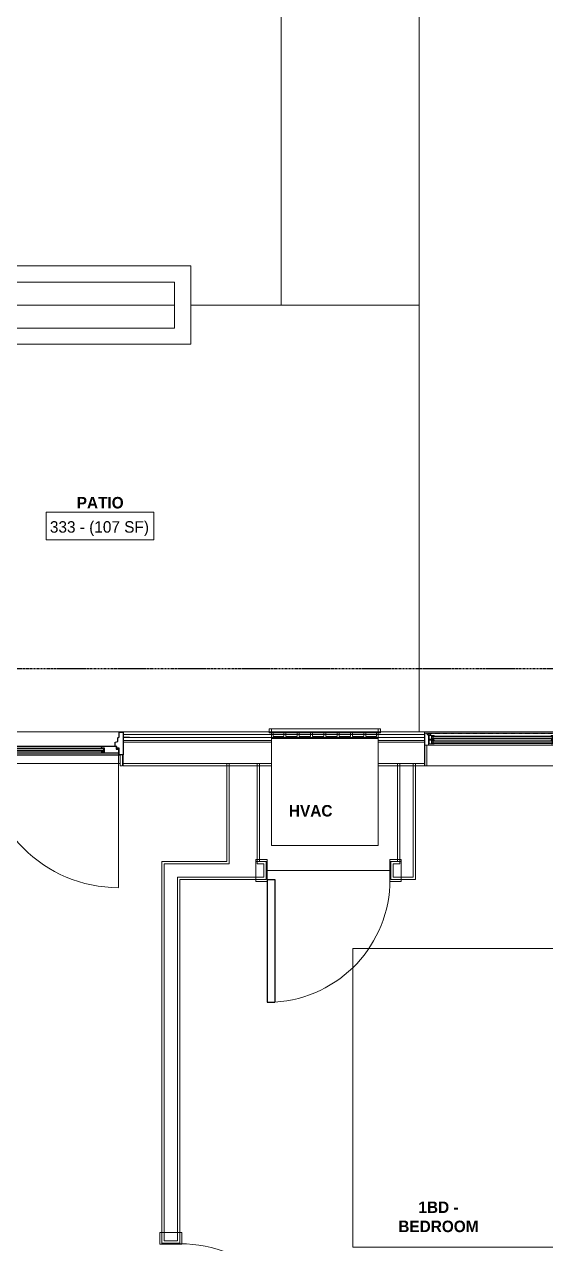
# Model space of a CAD drawing. Header units: inches. Extents: x -4093 to -1777, y 9773 to 12264.
# Drawn here: x -3086.5 to -2950.5, y 10689 to 11007.5 of the extents above; entities that cross this region are included whole.
import ezdxf

# ---------------------------------------------------------------- set-up
doc = ezdxf.new("R2010")
doc.units = ezdxf.units.IN
doc.header["$MEASUREMENT"] = 0
doc.linetypes.add('Dash', pattern=[0.25, 0.125, -0.125])
doc.linetypes.add('Grid Line 1_2_', pattern=[0.875, 0.5, -0.125, 0.125, -0.125])
for name, color, linetype, lineweight in [('0-1', 7, 'Continuous', 5), ('0-2', 7, 'Continuous', 9), ('A-AREA-IDEN', 2, 'Continuous', 9), ('A-DETL-GENF', 92, 'Continuous', 18), ('A-DETL-GENF-HDLN', 1, 'Dash', 9), ('A-DOOR-1', 7, 'Continuous', 9), ('A-DOOR-2', 10, 'Continuous', 30), ('A-DOOR-4', 31, 'Continuous', 9), ('A-DOOR-5', 31, 'Continuous', 30), ('A-DOOR-FRAM', 31, 'Continuous', 30), ('A-DOOR-FRAM-2', 31, 'Continuous', 9), ('A-DOOR-GLAZ', 31, 'Continuous', 9), ('A-FLOR-1', 7, 'Continuous', 9), ('A-FLOR-2', 192, 'Continuous', 9), ('A-GENM', 5, 'Continuous', 9), ('A-GLAZ', 151, 'Continuous', 18), ('A-GLAZ-1', 151, 'Continuous', 9), ('A-GLAZ-2', 151, 'Continuous', 30), ('A-WALL', 113, 'Continuous', 18), ('A-WALL-1', 7, 'Continuous', 9), ('A-WALL-2', 250, 'Continuous', 18), ('A-WALL-3', 113, 'Continuous', 9), ('I-FURN-1', 7, 'Continuous', 9), ('I-WALL-1', 7, 'Continuous', 9), ('S-GRID-1', 1, 'Grid Line 1_2_', 30)]:
    doc.layers.add(name, color=color, linetype=linetype, lineweight=lineweight)
doc.styles.add('Century Gothic', font='ufonts.com_century-gothic.ttf', dxfattribs={"height": 3})
doc.styles.add('Century Gothic_B', font='GOTHICB.TTF', dxfattribs={"height": 3})

# ---------------------------------------------------------------- blocks, each defined once
blk = doc.blocks.new('SWING - SINGLE - FLUSH - SWING - FLUSH - 2-10 x 6-8 - PRIVACY-4346067-BACKGROUND - 1ST FLOOR')
at = {"layer": 'A-DOOR-1'}
for p, q in [((-17, 2.87), (-20, 2.87)), ((-20, 2.87), (-20, -2.38)), ((-17, -2.38), (-17, 2.87)), ((20, 2.87), (17, 2.87)), ((17, 2.87), (17, -2.38)), ((20, -2.38), (20, 2.87)), ((-20, -2.38), (-17, -2.38)), ((-17, -2.38), (-20, -2.38)), ((-20, -2.38), (-20, -2.88)), ((-20, -2.88), (-17, -2.88)), ((-17, -2.88), (-17, -2.38)), ((17, -2.38), (20, -2.38)), ((20, -2.38), (17, -2.38)), ((17, -2.38), (17, -2.88)), ((17, -2.88), (20, -2.88)), ((20, -2.88), (20, -2.38))]:
    blk.add_line(p, q, dxfattribs=at)
blk.add_arc((17, 2.37), 34.07, 93.3657, 180, dxfattribs=at)
at = {"layer": 'A-DOOR-2'}
for p, q in [((15, 2.37), (15, 36.38)), ((17, 36.38), (15, 36.38)), ((17, 2.37), (17, 36.38)), ((17, 2.37), (15, 2.37))]:
    blk.add_line(p, q, dxfattribs=at)
blk = doc.blocks.new('SWING - SINGLE - FLUSH - SWING - 32_ x 80_ - WITH ACOUSTICAL SEAL-4346071-BACKGROUND - 1ST FLOOR')
at = {"layer": 'A-DOOR-1'}
for p, q in [((-16, 2.87), (-19, 2.87)), ((-19, 2.87), (-19, -2.38)), ((-16, -2.38), (-16, 2.87)), ((19, 2.87), (16, 2.87)), ((16, 2.87), (16, -2.38)), ((19, -2.38), (19, 2.87)), ((-19, -2.38), (-16, -2.38)), ((-16, -2.38), (-19, -2.38)), ((-19, -2.38), (-19, -2.88)), ((-19, -2.88), (-16, -2.88)), ((-16, -2.88), (-16, -2.38)), ((16, -2.38), (19, -2.38)), ((19, -2.38), (16, -2.38)), ((16, -2.38), (16, -2.88)), ((16, -2.88), (19, -2.88)), ((19, -2.88), (19, -2.38))]:
    blk.add_line(p, q, dxfattribs=at)
blk.add_arc((16, 2.37), 32.07, 93.5759, 180, dxfattribs=at)
at = {"layer": 'A-DOOR-2'}
for p, q in [((14, 2.37), (14, 34.38)), ((16, 34.38), (14, 34.38)), ((16, 2.37), (16, 34.38)), ((16, 2.37), (14, 2.37))]:
    blk.add_line(p, q, dxfattribs=at)
blk = doc.blocks.new('Bed-Standard - King 78_ x 80_-V35-BACKGROUND - 1ST FLOOR')
at = {"layer": 'I-FURN-1'}
for p, q in [((-28.31, 41.8), (49.69, 41.8)), ((-28.31, -38.2), (-28.31, 41.8)), ((49.69, 41.8), (49.69, -38.2)), ((49.69, -24.2), (-28.31, -17.63)), ((-25.31, -24.2), (46.69, -24.2)), ((-25.31, -36.2), (-25.31, -24.2)), ((46.69, -36.2), (46.69, -24.2)), ((-25.31, -36.2), (46.69, -36.2))]:
    blk.add_line(p, q, dxfattribs=at)
blk = doc.blocks.new('CTR - 1st Phase - Unit Layouts_rvt-1-BACKGROUND - 1ST FLOOR')
at = {"layer": 'A-FLOR-1'}
for p, q in [((-3061.52, 10814.49), (-3097.52, 10814.49)), ((-3060.77, 10814.49), (-3060.9, 10814.49)), ((-2991.17, 10786.49), (-3023.17, 10786.49))]:
    blk.add_line(p, q, dxfattribs=at)
at = {"layer": 'A-WALL-1'}
for p, q in [((-2989.17, 10814.49), (-2989.17, 10788.86)), ((-2984.42, 10814.49), (-2989.17, 10814.49)), ((-2984.42, 10784.11), (-2984.42, 10814.49)), ((-3050.7, 10788.86), (-3050.7, 10689.16)), ((-3050.07, 10788.86), (-3050.7, 10788.86)), ((-3045.95, 10788.86), (-3050.07, 10788.86)), ((-3033.67, 10788.86), (-3045.95, 10788.86)), ((-3023.42, 10788.86), (-3025.17, 10788.86)), ((-3023.42, 10784.11), (-3023.42, 10788.86)), ((-2989.17, 10788.86), (-2990.92, 10788.86)), ((-2990.92, 10788.86), (-2990.92, 10784.11)), ((-3045.95, 10689.16), (-3045.95, 10784.11)), ((-3045.95, 10784.11), (-3023.42, 10784.11)), ((-2990.92, 10784.11), (-2989.17, 10784.11)), ((-2989.17, 10784.11), (-2985.05, 10784.11)), ((-2985.05, 10784.11), (-2984.42, 10784.11)), ((-3050.7, 10689.16), (-3045.95, 10689.16))]:
    blk.add_line(p, q, dxfattribs=at)
at = {"layer": 'A-WALL-2'}
for p, q in [((-3033.05, 10788.86), (-3033.05, 10814.49)), ((-3025.8, 10788.86), (-3025.8, 10814.49)), ((-2988.55, 10788.24), (-2988.55, 10814.49)), ((-2985.05, 10784.74), (-2985.05, 10814.49)), ((-3050.07, 10788.24), (-3050.07, 10689.79)), ((-3050.07, 10788.24), (-3046.57, 10788.24)), ((-3046.57, 10788.24), (-3045.95, 10788.24)), ((-3033.05, 10788.24), (-3045.95, 10788.24)), ((-3033.05, 10788.24), (-3033.05, 10788.86)), ((-3025.8, 10788.24), (-3025.8, 10788.86)), ((-3024.05, 10788.24), (-3025.8, 10788.24)), ((-3024.05, 10786.49), (-3024.05, 10788.24)), ((-2990.3, 10788.24), (-2990.3, 10786.49)), ((-2989.17, 10788.24), (-2990.3, 10788.24)), ((-2988.55, 10788.24), (-2989.17, 10788.24)), ((-3046.57, 10689.79), (-3046.57, 10784.74)), ((-3046.57, 10784.74), (-3045.95, 10784.74)), ((-3045.95, 10784.74), (-3024.05, 10784.74)), ((-3024.05, 10784.74), (-3024.05, 10786.49)), ((-2990.3, 10786.49), (-2990.3, 10784.74)), ((-2990.3, 10784.74), (-2989.17, 10784.74)), ((-2988.55, 10784.74), (-2989.17, 10784.74)), ((-2985.05, 10784.74), (-2988.55, 10784.74)), ((-3050.07, 10689.79), (-3048.32, 10689.79)), ((-3048.32, 10689.79), (-3046.57, 10689.79))]:
    blk.add_line(p, q, dxfattribs=at)
at = {"layer": 'I-WALL-1'}
for p, q in [((-3033.67, 10814.49), (-3033.67, 10788.86)), ((-3025.17, 10814.49), (-3033.67, 10814.49)), ((-3025.17, 10788.86), (-3025.17, 10814.49))]:
    blk.add_line(p, q, dxfattribs=at)
at = {"layer": '0-2'}
for name, p, rotation in [('SWING - SINGLE - FLUSH - SWING - 32_ x 80_ - WITH ACOUSTICAL SEAL-4346071-BACKGROUND - 1ST FLOOR', (-3007.17, 10786.49), 180), ('Bed-Standard - King 78_ x 80_-V35-BACKGROUND - 1ST FLOOR', (-2958.97, 10716.43), 90.00000000002855), ('SWING - SINGLE - FLUSH - SWING - FLUSH - 2-10 x 6-8 - PRIVACY-4346067-BACKGROUND - 1ST FLOOR', (-3048.32, 10671.91), 270.000000000048)]:
    blk.add_blockref(name, p, dxfattribs=dict(at, rotation=rotation))
blk = doc.blocks.new('CTR - 1st Phase - Structure_rvt-1-BACKGROUND - 1ST FLOOR')
at = {"layer": 'S-GRID-1'}
blk.add_line((-1777.25, 10839.19), (-4076.95, 10839.19), dxfattribs=at)
blk = doc.blocks.new('Bayer Built Door - VISTAGRANDE FLUSH _LH_ - 37-1_2__ x 81-3_4__ - 1ST FLOOR-V94-BACKGROUND - 1ST FLOOR')
at = {"layer": 'A-DOOR-4'}
blk.add_line((17.56, -1.16), (17.56, -36.28), dxfattribs=at)
blk.add_arc((17.56, -1.16), 35.13, 180, 270, dxfattribs=at)
at = {"layer": 'A-DOOR-5'}
for p, q in [((-16.95, 0.56), (-16.95, -0.08)), ((-16.95, 0.56), (-13.13, 0.56)), ((-13.87, 0.16), (-13.13, 0.16)), ((-13.87, -1.16), (-13.87, 0.16)), ((-13.13, 0.25), (-13.16, 0.56)), ((13.12, 0.56), (-13.13, 0.56)), ((-13.13, 0.16), (-13.13, 0.25)), ((13.12, 0.25), (13.16, 0.56)), ((13.12, 0.16), (13.12, 0.25)), ((13.87, 0.16), (13.12, 0.16)), ((16.95, 0.56), (13.12, 0.56)), ((13.87, -1.16), (13.87, 0.16)), ((16.95, 0.56), (16.95, -0.08)), ((-16.95, -0.08), (-17.56, -0.09)), ((-17.56, -0.09), (-17.56, -1.16)), ((-17.56, -1.16), (-13.13, -1.16)), ((-13.13, -0.59), (-13.87, -0.59)), ((-13.87, -1.09), (-13.36, -1.09)), ((-13.87, -1.16), (-13.87, -1.09)), ((-13.36, -1.09), (-13.16, -0.84)), ((-13.16, -0.84), (-13.13, -0.66)), ((13.12, -1.16), (-13.13, -1.16)), ((-13.13, -0.66), (-13.13, -0.59)), ((13.12, -0.59), (13.87, -0.59)), ((13.12, -0.66), (13.12, -0.59)), ((13.16, -0.84), (13.12, -0.66)), ((17.56, -1.16), (13.12, -1.16)), ((13.36, -1.09), (13.16, -0.84)), ((13.87, -1.09), (13.36, -1.09)), ((13.87, -1.16), (13.87, -1.09)), ((16.95, -0.08), (17.56, -0.09)), ((17.56, -0.09), (17.56, -1.16))]:
    blk.add_line(p, q, dxfattribs=at)
at = {"layer": 'A-DOOR-FRAM'}
for p, q in [((-18.75, 4.25), (-18.75, -1.63)), ((-18.75, 4.25), (-17.72, 4.25)), ((-17.72, 3.13), (-17.72, 4.25)), ((17.72, 3.13), (17.72, 4.25)), ((18.75, 4.25), (17.72, 4.25)), ((18.75, 4.25), (18.75, -1.63)), ((-20.38, 2.94), (-18.75, 2.94)), ((-17.38, 2.89), (-17.72, 3.13)), ((-17.72, 0.16), (-17.14, 0.16)), ((-17.72, -1.63), (-17.72, 0.16)), ((-17.38, 1.89), (-17.38, 2.89)), ((-16.69, 1.73), (-17.38, 1.89)), ((-17.14, 0.16), (-17.14, 0.59)), ((-17.14, 0.59), (-16.69, 0.59)), ((-16.69, 0.59), (-16.69, 1.73)), ((16.69, 1.73), (17.38, 1.89)), ((16.69, 0.59), (16.69, 1.73)), ((17.14, 0.59), (16.69, 0.59)), ((17.14, 0.16), (17.14, 0.59)), ((17.72, 0.16), (17.14, 0.16)), ((17.38, 2.89), (17.72, 3.13)), ((17.38, 1.89), (17.38, 2.89)), ((17.72, -1.63), (17.72, 0.16)), ((20.37, 2.94), (18.75, 2.94)), ((-18.75, -1.63), (-18.63, -1.63)), ((-18.37, -1.63), (-18.75, -1.63)), ((-18.75, -1.63), (-17.72, -1.63)), ((-18, -1.63), (18, -1.63)), ((18.75, -1.63), (17.72, -1.63)), ((18.62, -1.63), (18.75, -1.63))]:
    blk.add_line(p, q, dxfattribs=at)
at = {"layer": 'A-DOOR-FRAM-2'}
for p, q in [((-18, -1.63), (-18.63, -1.63)), ((-18.63, -1.63), (-18.63, -4.44)), ((-18, -4.44), (-18, -1.63)), ((18.62, -1.63), (18, -1.63)), ((18, -1.63), (18, -4.44)), ((18.62, -4.44), (18.62, -1.63)), ((-18.63, -4.44), (-18, -4.44)), ((18, -4.44), (18.62, -4.44))]:
    blk.add_line(p, q, dxfattribs=at)
at = {"layer": 'A-DOOR-GLAZ'}
for p, q in [((13.12, 0.16), (-13.13, 0.16)), ((-13.13, 0), (-13.87, 0)), ((-13.87, -0.44), (-13.13, -0.44)), ((-13.66, 0), (-13.66, -0.44)), ((13.12, 0), (-13.13, 0)), ((13.12, -0.44), (-13.13, -0.44)), ((13.12, -0.59), (-13.13, -0.59)), ((13.12, 0), (13.87, 0)), ((13.87, -0.44), (13.12, -0.44)), ((13.66, 0), (13.66, -0.44))]:
    blk.add_line(p, q, dxfattribs=at)
blk = doc.blocks.new('Window-Double_Hung-Marvin-Essential - 1-WIDE _TEMP LOWER_ ESDH3066-3454275-BACKGROUND - 1ST FLOOR')
at = {"layer": 'A-DETL-GENF'}
for p, q in [((-17.75, 4.03), (-17.16, 4.03)), ((-17.75, 4.03), (-17.75, 0.94)), ((-17.08, 3.62), (-17.16, 4.03)), ((-17.08, 3.62), (-16.19, 3.62)), ((-16.85, 4), (-16.85, 3.62)), ((-16.3, 4), (-16.85, 4)), ((-16.38, 3.52), (-16.72, 3.52)), ((-16.72, 3.52), (-16.72, 0.94)), ((-15.34, 3.44), (-16.56, 3.44)), ((-16.56, 2.5), (-16.56, 3.44)), ((-16.38, 3.62), (-16.38, 3.52)), ((-16.3, 3.76), (-16.3, 4)), ((-16.18, 3.76), (-16.3, 3.76)), ((-16.19, 3.72), (-16.1, 3.72)), ((-16.19, 3.62), (-16.19, 3.72)), ((-16.18, 3.97), (-16.1, 3.97)), ((-16.18, 3.97), (-16.18, 3.76)), ((-16.1, 3.72), (-16.1, 3.97)), ((-15.94, 2.62), (-15.94, 3.34)), ((-15.94, 3.34), (-15.28, 3.34)), ((15.84, 3.32), (-15.84, 3.32)), ((-15.84, 2.63), (-15.84, 3.32)), ((15.84, 3.2), (-15.84, 3.2)), ((-15.54, 2.76), (-15.54, 3.2)), ((-15.34, 3.44), (-15.28, 3.38)), ((-15.28, 3.34), (-15.28, 3.38)), ((15.34, 3.44), (15.28, 3.38)), ((15.28, 3.34), (15.28, 3.38)), ((15.94, 3.34), (15.28, 3.34)), ((15.34, 3.44), (16.56, 3.44)), ((15.54, 2.76), (15.54, 3.2)), ((15.84, 2.63), (15.84, 3.32)), ((15.94, 2.62), (15.94, 3.34)), ((16.18, 3.97), (16.1, 3.97)), ((16.1, 3.72), (16.1, 3.97)), ((16.19, 3.72), (16.1, 3.72)), ((16.18, 3.97), (16.18, 3.76)), ((16.18, 3.76), (16.3, 3.76)), ((16.19, 3.62), (16.19, 3.72)), ((17.08, 3.62), (16.19, 3.62)), ((16.3, 3.76), (16.3, 4)), ((16.3, 4), (16.85, 4)), ((16.38, 3.62), (16.38, 3.52)), ((16.38, 3.52), (16.72, 3.52)), ((16.56, 2.5), (16.56, 3.44)), ((16.72, 3.52), (16.72, 0.94)), ((16.85, 4), (16.85, 3.62)), ((17.08, 3.62), (17.16, 4.03)), ((17.75, 4.03), (17.16, 4.03)), ((17.75, 4.03), (17.75, 0.94)), ((-19.25, 2.98), (-19.25, 2.94)), ((-17.75, 2.98), (-19.25, 2.98)), ((-19.25, 2.94), (-17.9, 2.94)), ((-17.9, 2.94), (-17.9, 2.83)), ((-17.9, 2.83), (-17.75, 2.83)), ((-16.72, 0.94), (-17.75, 0.94)), ((-16.56, 2.5), (-15.34, 2.5)), ((-15.34, 2.22), (-16.56, 2.22)), ((-16.56, 1.28), (-16.56, 2.22)), ((-16.56, 1.28), (-15.34, 1.28)), ((-15.28, 2.62), (-15.94, 2.62)), ((-15.94, 1.4), (-15.94, 2.12)), ((-15.94, 2.12), (-15.28, 2.12)), ((-15.28, 1.4), (-15.94, 1.4)), ((15.84, 2.76), (-15.84, 2.76)), ((15.84, 2.63), (-15.84, 2.63)), ((15.84, 2.1), (-15.84, 2.1)), ((-15.84, 1.41), (-15.84, 2.1)), ((15.84, 1.98), (-15.84, 1.98)), ((15.84, 1.54), (-15.84, 1.54)), ((15.84, 1.41), (-15.84, 1.41)), ((-15.54, 1.54), (-15.54, 1.98)), ((-15.34, 2.5), (-15.28, 2.56)), ((-15.34, 2.22), (-15.28, 2.16)), ((-15.34, 1.28), (-15.28, 1.34)), ((-15.28, 2.56), (-15.28, 2.62)), ((-15.28, 2.12), (-15.28, 2.16)), ((-15.28, 1.34), (-15.28, 1.4)), ((15.28, 2.56), (15.28, 2.62)), ((15.28, 2.62), (15.94, 2.62)), ((15.34, 2.5), (15.28, 2.56)), ((15.34, 2.22), (15.28, 2.16)), ((15.28, 2.12), (15.28, 2.16)), ((15.94, 2.12), (15.28, 2.12)), ((15.28, 1.34), (15.28, 1.4)), ((15.28, 1.4), (15.94, 1.4)), ((15.34, 1.28), (15.28, 1.34)), ((16.56, 2.5), (15.34, 2.5)), ((15.34, 2.22), (16.56, 2.22)), ((16.56, 1.28), (15.34, 1.28)), ((15.54, 1.54), (15.54, 1.98)), ((15.84, 1.41), (15.84, 2.1)), ((15.94, 1.4), (15.94, 2.12)), ((16.56, 1.28), (16.56, 2.22)), ((16.72, 0.94), (17.75, 0.94)), ((17.75, 2.98), (19.25, 2.98)), ((17.9, 2.83), (17.75, 2.83)), ((17.9, 2.94), (17.9, 2.83)), ((19.25, 2.94), (17.9, 2.94)), ((19.25, 2.98), (19.25, 2.94))]:
    blk.add_line(p, q, dxfattribs=at)
at = {"layer": 'A-DETL-GENF-HDLN'}
blk.add_line((16.1, 3.97), (-16.5, 3.97), dxfattribs=at)
at = {"layer": 'A-GLAZ'}
for p, q in [((-17.13, 0.91), (-17.13, -4.44)), ((17.12, -4.44), (17.12, 0.91)), ((-17.13, -4.44), (-17.75, -4.44)), ((17.12, -4.44), (17.75, -4.44))]:
    blk.add_line(p, q, dxfattribs=at)
at = {"layer": 'A-GLAZ-1'}
for p, q in [((17.75, 4.03), (-17.75, 4.03)), ((-17.75, 0.94), (17.75, 0.94)), ((-17.75, -4.44), (17.75, -4.44))]:
    blk.add_line(p, q, dxfattribs=at)
at = {"layer": 'A-GLAZ-2'}
for p, q in [((-17.75, 4.03), (-17.75, 0.94)), ((17.75, 0.94), (17.75, 4.03)), ((-17.75, 0.91), (-17.75, -4.44)), ((17.75, -4.44), (17.75, 0.91))]:
    blk.add_line(p, q, dxfattribs=at)
blk = doc.blocks.new('V-Series_EWC4_SPVU_RFA_2015 - 1ST FLOOR-2484708-BACKGROUND - 1ST FLOOR')
at = {"layer": 'A-GENM'}
for p, q in [((-3126.69, 12090.69), (-3127.25, 12090.69)), ((-3127.25, 12090.69), (-3127.25, 12089.69)), ((-3127.25, 12089.69), (-3126.69, 12089.69)), ((-3098.81, 12090.69), (-3126.69, 12090.69)), ((-3126.69, 12090.69), (-3126.69, 12089.69)), ((-3126.69, 12089.69), (-3126.69, 12090.69)), ((-3126.69, 12089.69), (-3098.81, 12089.69)), ((-3126.69, 12089.69), (-3126.69, 12060.25)), ((-3126.25, 12089.69), (-3126.69, 12089.69)), ((-3126.25, 12088.69), (-3126.25, 12089.69)), ((-3122.95, 12089.69), (-3123.45, 12089.69)), ((-3123.45, 12089.69), (-3123.45, 12088.69)), ((-3122.95, 12088.69), (-3122.95, 12089.69)), ((-3119.47, 12089.69), (-3119.97, 12089.69)), ((-3119.97, 12089.69), (-3119.97, 12088.69)), ((-3119.47, 12088.69), (-3119.47, 12089.69)), ((-3115.98, 12089.69), (-3116.48, 12089.69)), ((-3116.48, 12089.69), (-3116.48, 12088.69)), ((-3115.98, 12088.69), (-3115.98, 12089.69)), ((-3112.5, 12089.69), (-3113, 12089.69)), ((-3113, 12089.69), (-3113, 12088.69)), ((-3112.5, 12088.69), (-3112.5, 12089.69)), ((-3109.01, 12089.69), (-3109.51, 12089.69)), ((-3109.51, 12089.69), (-3109.51, 12088.69)), ((-3109.01, 12088.69), (-3109.01, 12089.69)), ((-3105.53, 12089.69), (-3106.03, 12089.69)), ((-3106.03, 12089.69), (-3106.03, 12088.69)), ((-3105.53, 12088.69), (-3105.53, 12089.69)), ((-3102.05, 12089.69), (-3102.55, 12089.69)), ((-3102.55, 12089.69), (-3102.55, 12088.69)), ((-3102.05, 12088.69), (-3102.05, 12089.69)), ((-3098.81, 12089.69), (-3099.25, 12089.69)), ((-3099.25, 12089.69), (-3099.25, 12088.69)), ((-3098.81, 12089.69), (-3098.81, 12090.69)), ((-3098.25, 12090.69), (-3098.81, 12090.69)), ((-3098.81, 12090.69), (-3098.81, 12089.69)), ((-3098.81, 12089.69), (-3098.25, 12089.69)), ((-3098.81, 12060.25), (-3098.81, 12089.69)), ((-3098.25, 12089.69), (-3098.25, 12090.69)), ((-3123.45, 12088.69), (-3126.25, 12088.69)), ((-3119.97, 12088.69), (-3122.95, 12088.69)), ((-3116.48, 12088.69), (-3119.47, 12088.69)), ((-3113, 12088.69), (-3115.98, 12088.69)), ((-3109.51, 12088.69), (-3112.5, 12088.69)), ((-3106.03, 12088.69), (-3109.01, 12088.69)), ((-3102.55, 12088.69), (-3105.53, 12088.69)), ((-3099.25, 12088.69), (-3102.05, 12088.69)), ((-3126.69, 12060.25), (-3098.81, 12060.25))]:
    blk.add_line(p, q, dxfattribs=at)

msp = doc.modelspace()

# ---------------------------------------------------------------- linework, layer by layer
at = {"layer": 'A-AREA-IDEN', "flags": 128}
msp.add_lwpolyline([(-3080.89, 10880.08), (-3052.72, 10880.08), (-3052.72, 10872.91), (-3080.89, 10872.91)], close=True, dxfattribs=at)
at = {"layer": 'A-FLOR-2'}
for p, q in [((-3019.52, 10934.19), (-3019.52, 11276.04)), ((-2983.52, 10822.74), (-2983.52, 11061.29)), ((-3047.37, 10934.19), (-3137.12, 10934.19)), ((-2983.52, 10934.19), (-3043.12, 10934.19)), ((-3098.27, 10822.74), (-3060.77, 10822.74))]:
    msp.add_line(p, q, dxfattribs=at)
at = {"layer": 'A-WALL'}
for p, q in [((-3060.77, 10821.99), (-2982.07, 10821.99)), ((-3060.77, 10821.24), (-2982.07, 10821.24)), ((-3060.77, 10820.49), (-3022.05, 10820.49)), ((-3060.77, 10819.99), (-3022.05, 10819.99)), ((-2994.17, 10820.49), (-2982.07, 10820.49)), ((-2994.17, 10819.99), (-2982.07, 10819.99)), ((-3060.77, 10814.49), (-3022.05, 10814.49)), ((-2994.17, 10814.49), (-2982.07, 10814.49))]:
    msp.add_line(p, q, dxfattribs=at)
at = {"layer": 'A-WALL-3'}
for p, q in [((-3147.12, 10944.44), (-3043.12, 10944.44)), ((-3043.12, 10944.44), (-3043.12, 10923.94)), ((-3047.37, 10940.19), (-3142.87, 10940.19)), ((-3047.37, 10928.19), (-3047.37, 10940.19)), ((-3131.12, 10928.19), (-3047.37, 10928.19)), ((-3043.12, 10923.94), (-3126.87, 10923.94)), ((-2887.07, 10822.74), (-3060.77, 10822.74)), ((-3060.77, 10822.74), (-3060.77, 10813.86)), ((-2982.07, 10822.33), (-2982.07, 10822.74)), ((-3022.05, 10813.86), (-3022.05, 10820.99)), ((-3022.05, 10820.99), (-2994.17, 10820.99)), ((-2994.17, 10820.99), (-2994.17, 10813.86)), ((-2982.07, 10819.21), (-2982.07, 10819.24)), ((-3060.77, 10813.86), (-3022.05, 10813.86)), ((-2994.17, 10813.86), (-2982.07, 10813.86))]:
    msp.add_line(p, q, dxfattribs=at)

# ---------------------------------------------------------------- block references
at = {"layer": '0-1'}
for name in ['CTR - 1st Phase - Structure_rvt-1-BACKGROUND - 1ST FLOOR', 'CTR - 1st Phase - Unit Layouts_rvt-1-BACKGROUND - 1ST FLOOR']:
    msp.add_blockref(name, (0, 0), dxfattribs=at)
at = {"layer": 'A-DOOR-4'}
msp.add_blockref('Bayer Built Door - VISTAGRANDE FLUSH _LH_ - 37-1_2__ x 81-3_4__ - 1ST FLOOR-V94-BACKGROUND - 1ST FLOOR', (-3079.52, 10818.3), dxfattribs=at)
at = {"layer": 'A-GENM'}
msp.add_blockref('V-Series_EWC4_SPVU_RFA_2015 - 1ST FLOOR-2484708-BACKGROUND - 1ST FLOOR', (104.64, -1267.2), dxfattribs=at)
at = {"layer": 'A-GLAZ-1'}
msp.add_blockref('Window-Double_Hung-Marvin-Essential - 1-WIDE _TEMP LOWER_ ESDH3066-3454275-BACKGROUND - 1ST FLOOR', (-2964.32, 10818.3), dxfattribs=at)

# ---------------------------------------------------------------- texts
at = {"layer": 'A-AREA-IDEN', "char_height": 3, "attachment_point": 1}
for s, insert, width, style in [('PATIO', (-3072.89, 10884.07), 14.645, 'Century Gothic_B'), ('333 - (107 SF)', (-3079.89, 10877.74), 31.613, 'Century Gothic'), ('HVAC', (-3017.49, 10803.6), 15.049, 'Century Gothic_B'), ('1BD -', (-2983.68, 10700.04), 13.13, 'Century Gothic_B'), ('BEDROOM', (-2988.93, 10695.04), 25.755, 'Century Gothic_B')]:
    msp.add_mtext(s, dxfattribs=dict(at, insert=insert, width=width, style=style))

doc.saveas('drawing.dxf')
